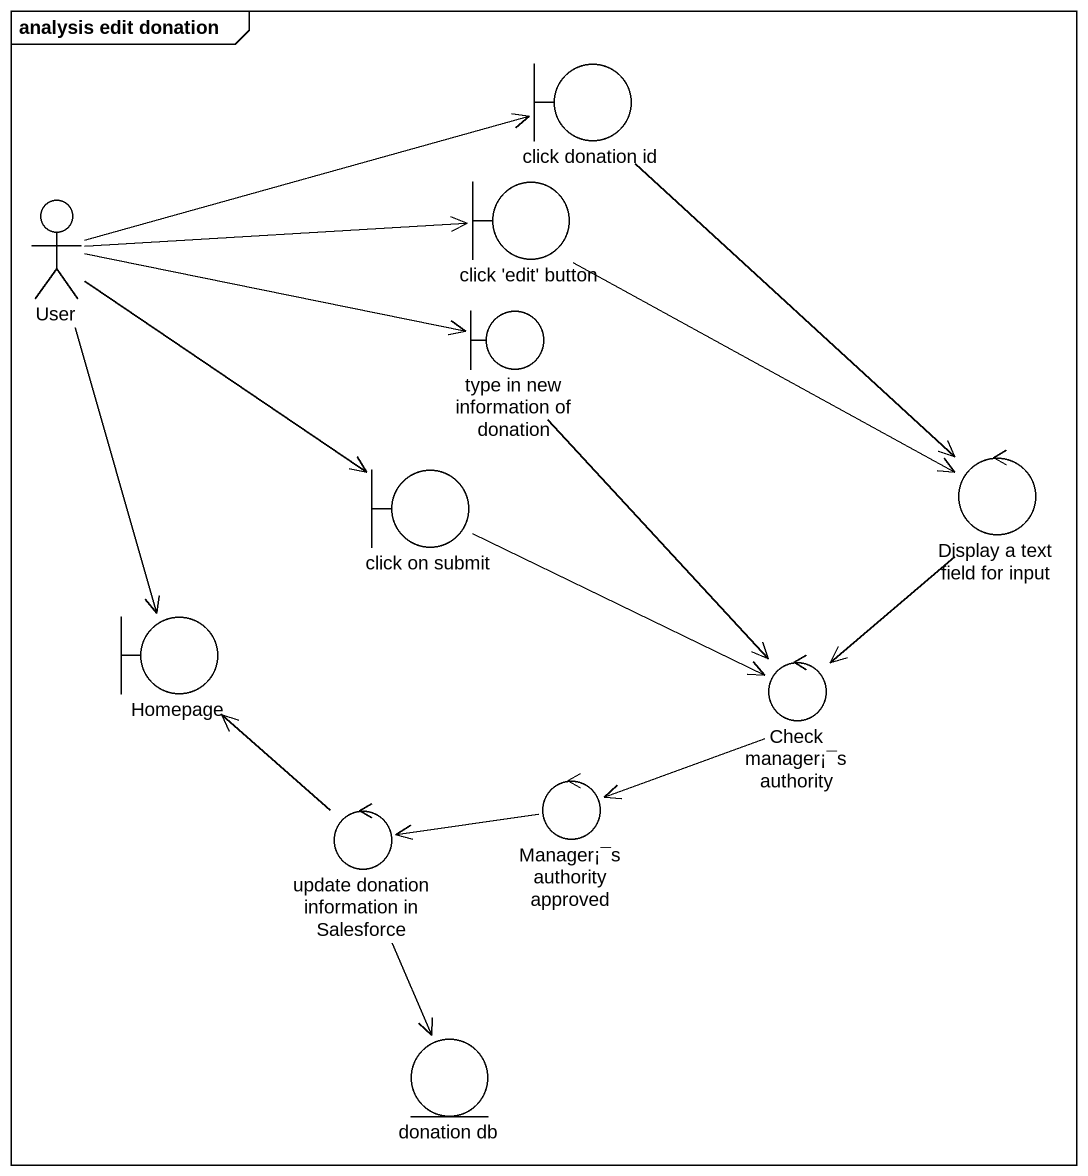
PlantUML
@startuml
mainframe analysis edit donation
boundary "click donation id" as click_donation_id
actor User
boundary "click 'edit' button" as click_edit_button
boundary "type in new information of donation" as type_in_new_information_of
control "Display a text field for input" as Display_a_text_field_for
boundary "click on submit" as click_on_submit
boundary Homepage
control "Check manager¡¯s authority" as Check_manager_s_authority
control "Manager¡¯s authority approved" as Manager_s_authority_approved
control "update donation information in Salesforce" as update_donation_information
entity "donation db" as donation_db
click_donation_id --> Display_a_text_field_for
User -right-> click_donation_id
User -right-> click_edit_button
User -right-> type_in_new_information_of
User --> click_on_submit
User --> Homepage
click_edit_button --> Display_a_text_field_for
type_in_new_information_of --> Check_manager_s_authority
Display_a_text_field_for --> Check_manager_s_authority
click_on_submit -right-> Check_manager_s_authority
Check_manager_s_authority -left-> Manager_s_authority_approved
Manager_s_authority_approved -left-> update_donation_information
update_donation_information -up-> Homepage
update_donation_information --> donation_db
@enduml
